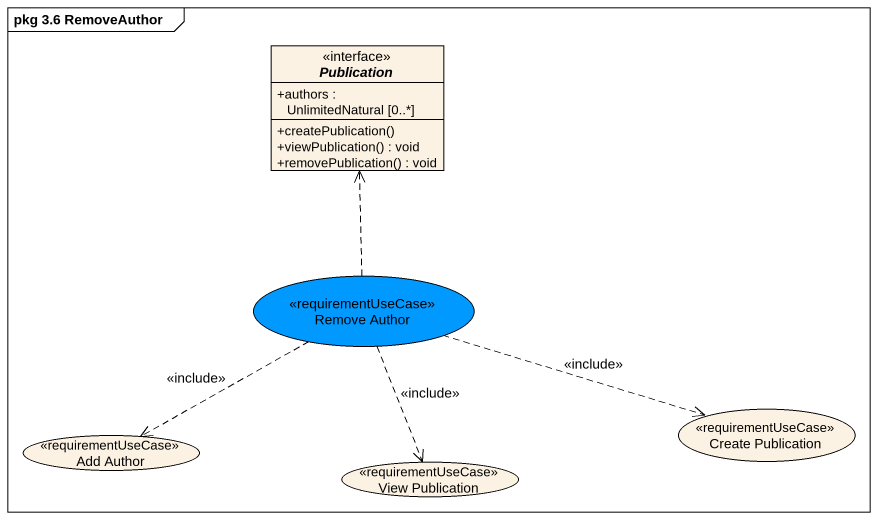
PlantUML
@startuml
mainframe pkg 3.6 RemoveAuthor
allowmixing
hide circle
hide empty members
skinparam classAttributeIconSize 0
interface Publication {
  +authors : UnlimitedNatural [0..*]
  +createPublication()
  +viewPublication() : void
  +removePublication() : void
}
usecase "Remove Author" as Remove_Author <<requirementUseCase>> #0099FF
usecase "Create Publication" as Create_Publication <<requirementUseCase>>
usecase "Add Author" as Add_Author <<requirementUseCase>>
usecase "View Publication" as View_Publication <<requirementUseCase>>
Remove_Author .up.> Publication
Remove_Author .right.> Create_Publication : <<include>>
Remove_Author .left.> Add_Author : <<include>>
Remove_Author ..> View_Publication : <<include>>
@enduml
